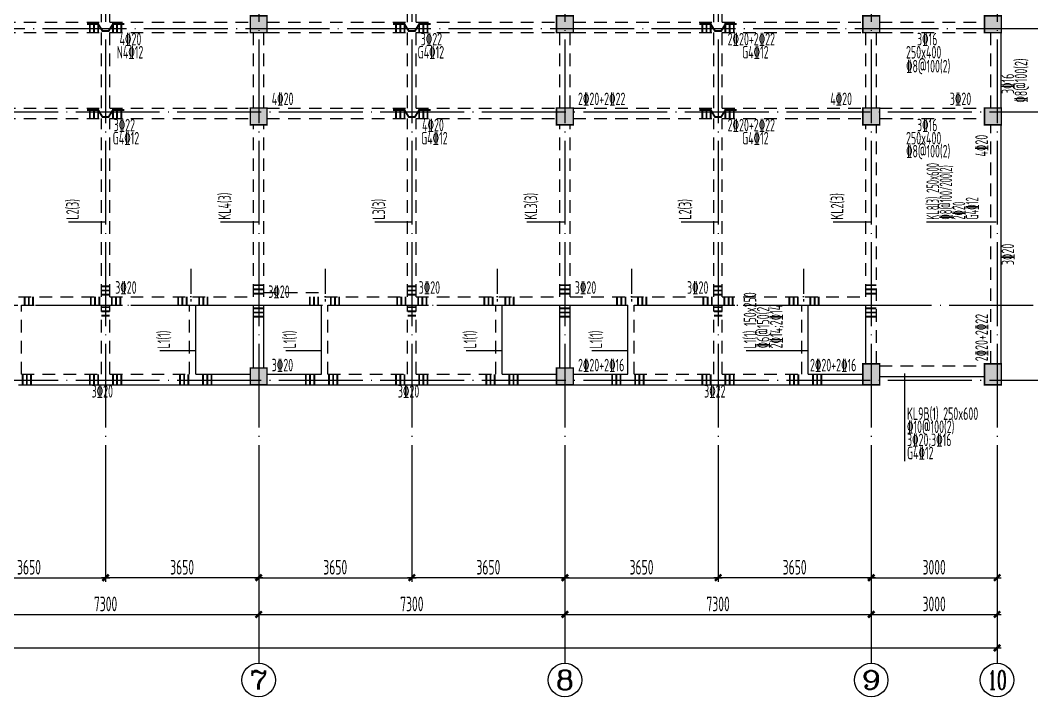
# Model space of a CAD drawing. Extents: x -472319 to -112444, y -516749 to -5704.
# Drawn here: x -172633 to -148522, y -254778 to -238639 of the extents above; entities that cross this region are included whole.
import ezdxf
from ezdxf.enums import TextEntityAlignment as Align

# ---------------------------------------------------------------- set-up
doc = ezdxf.new("R2010")
doc.units = 0
doc.header["$LTSCALE"] = 100
doc.header["$MEASUREMENT"] = 0
for name, pattern in [('3', [5, 3, -2]), ('CENTER', [2, 1.25, -0.25, 0.25, -0.25]), ('DOTE', [2.42, 2, -0.2, 0.02, -0.2])]:
    doc.linetypes.add(name, pattern=pattern)
for name, color, linetype in [('1301', 24, 'Continuous'), ('AXIS', 3, 'Continuous'), ('AXIS_TEXT', 7, 'Continuous'), ('DOTE', 1, 'CENTER'), ('S_BEAM', 4, 'Continuous'), ('S_BEAMDASH', 134, '3'), ('S_BEAMDIMLOCAL', 7, 'Continuous'), ('S_BEAMDIMLOCALVER', 7, 'Continuous'), ('S_BEAMDIMMASS', 2, 'Continuous'), ('S_BEAMDIMMASSVER', 2, 'Continuous'), ('S_CL', 2, 'Continuous'), ('S_SUBBEAMHOOP', 1, 'Continuous')]:
    doc.layers.add(name, color=color, linetype=linetype)
doc.styles.add('_TCH_AXIS', font='COMPLEX', dxfattribs={"bigfont": 'GBCBIG'})
doc.styles.add('COMPLEX', font='COMPLEX')
doc.styles.add('HZ', font='tssdeng.shx', dxfattribs={"width": 0.6, "height": 350, "bigfont": 'a.shx'})
doc.styles.get("Standard").update_dxf_attribs({"font": 'tssdeng.shx', "width": 0.6, "bigfont": 'a.shx'})
doc.dimstyles.new('DIMN', dxfattribs={"dimtxt": 350, "dimasz": 150, "dimexe": 100, "dimexo": 100, "dimgap": 75, "dimtad": 1, "dimdec": 0, "dimzin": 0, "dimdsep": 46, "dimtxsty": 'HZ', "dimblk": 'ARCHTICK', "dimcen": 0.09, "dimdle": 100, "dimclrd": 3, "dimclre": 3, "dimclrt": 7, "dimazin": 2, "dimtfac": 1, "dimtdec": 0, "dimtmove": 2, "dimatfit": 3, "dimldrblk": 'ARCHTICK', "dimfxl": 1, "dimtolj": 1, "dimtzin": 0, "dimarcsym": 0})

# ---------------------------------------------------------------- blocks, each defined once
blk = doc.blocks.new('_ArchTick')
at = {"color": 0, "linetype": 'ByBlock', "const_width": 0.4}
blk.add_lwpolyline([(-0.5, -0.5), (0.5, 0.5)], dxfattribs=at)
blk = doc.blocks.new('*D1543')
at = {"layer": 'AXIS', "color": 3, "lineweight": -2, "transparency": 16777216}
for p, q in [((-174249, -251665), (-174249, -252913)), ((-166949, -251665), (-166949, -252913)), ((-174349, -252813), (-166849, -252813))]:
    blk.add_line(p, q, dxfattribs=at)
at = {"layer": 'Defpoints', "color": 0, "transparency": 16777216}
for p in [(-174249, -251565), (-166949, -251565), (-166949, -252813)]:
    blk.add_point(p, dxfattribs=at)
at = {"layer": 'AXIS', "color": 3, "lineweight": -2, "transparency": 16777216, "xscale": 150, "yscale": 150, "zscale": 150, "rotation": 180}
blk.add_blockref('_ArchTick', (-174249, -252813), dxfattribs=at)
at = {"layer": 'AXIS', "color": 3, "lineweight": -2, "transparency": 16777216, "xscale": 150, "yscale": 150, "zscale": 150}
blk.add_blockref('_ArchTick', (-166949, -252813), dxfattribs=at)
at = {"layer": 'AXIS', "color": 7, "transparency": 16777216, "insert": (-170599, -252563), "char_height": 350, "attachment_point": 5, "style": 'HZ'}
blk.add_mtext('\\A1;7300', dxfattribs=at)
blk = doc.blocks.new('*D1544')
at = {"layer": 'AXIS', "color": 3, "lineweight": -2, "transparency": 16777216}
for p, q in [((-166949, -251665), (-166949, -252913)), ((-159649, -251665), (-159649, -252913)), ((-167049, -252813), (-159549, -252813))]:
    blk.add_line(p, q, dxfattribs=at)
at = {"layer": 'Defpoints', "color": 0, "transparency": 16777216}
for p in [(-166949, -251565), (-159649, -251565), (-159649, -252813)]:
    blk.add_point(p, dxfattribs=at)
at = {"layer": 'AXIS', "color": 3, "lineweight": -2, "transparency": 16777216, "xscale": 150, "yscale": 150, "zscale": 150, "rotation": 180}
blk.add_blockref('_ArchTick', (-166949, -252813), dxfattribs=at)
at = {"layer": 'AXIS', "color": 3, "lineweight": -2, "transparency": 16777216, "xscale": 150, "yscale": 150, "zscale": 150}
blk.add_blockref('_ArchTick', (-159649, -252813), dxfattribs=at)
at = {"layer": 'AXIS', "color": 7, "transparency": 16777216, "insert": (-163299, -252563), "char_height": 350, "attachment_point": 5, "style": 'HZ'}
blk.add_mtext('\\A1;7300', dxfattribs=at)
blk = doc.blocks.new('*D1545')
at = {"layer": 'AXIS', "color": 3, "lineweight": -2, "transparency": 16777216}
for p, q in [((-159649, -251665), (-159649, -252913)), ((-152349, -251665), (-152349, -252913)), ((-159749, -252813), (-152249, -252813))]:
    blk.add_line(p, q, dxfattribs=at)
at = {"layer": 'Defpoints', "color": 0, "transparency": 16777216}
for p in [(-159649, -251565), (-152349, -251565), (-152349, -252813)]:
    blk.add_point(p, dxfattribs=at)
at = {"layer": 'AXIS', "color": 3, "lineweight": -2, "transparency": 16777216, "xscale": 150, "yscale": 150, "zscale": 150, "rotation": 180}
blk.add_blockref('_ArchTick', (-159649, -252813), dxfattribs=at)
at = {"layer": 'AXIS', "color": 3, "lineweight": -2, "transparency": 16777216, "xscale": 150, "yscale": 150, "zscale": 150}
blk.add_blockref('_ArchTick', (-152349, -252813), dxfattribs=at)
at = {"layer": 'AXIS', "color": 7, "transparency": 16777216, "insert": (-155999, -252563), "char_height": 350, "attachment_point": 5, "style": 'HZ'}
blk.add_mtext('\\A1;7300', dxfattribs=at)
blk = doc.blocks.new('*D1546')
at = {"layer": 'AXIS', "color": 3, "lineweight": -2, "transparency": 16777216}
for p, q in [((-152349, -251665), (-152349, -252913)), ((-149349, -251665), (-149349, -252913)), ((-152449, -252813), (-149249, -252813))]:
    blk.add_line(p, q, dxfattribs=at)
at = {"layer": 'Defpoints', "color": 0, "transparency": 16777216}
for p in [(-152349, -251565), (-149349, -251565), (-149349, -252813)]:
    blk.add_point(p, dxfattribs=at)
at = {"layer": 'AXIS', "color": 3, "lineweight": -2, "transparency": 16777216, "xscale": 150, "yscale": 150, "zscale": 150, "rotation": 180}
blk.add_blockref('_ArchTick', (-152349, -252813), dxfattribs=at)
at = {"layer": 'AXIS', "color": 3, "lineweight": -2, "transparency": 16777216, "xscale": 150, "yscale": 150, "zscale": 150}
blk.add_blockref('_ArchTick', (-149349, -252813), dxfattribs=at)
at = {"layer": 'AXIS', "color": 7, "transparency": 16777216, "insert": (-150849, -252563), "char_height": 350, "attachment_point": 5, "style": 'HZ'}
blk.add_mtext('\\A1;3000', dxfattribs=at)
blk = doc.blocks.new('*D1547')
at = {"layer": 'AXIS', "color": 3, "lineweight": -2, "transparency": 16777216}
for p, q in [((-209149, -251665), (-209149, -253713)), ((-149349, -251665), (-149349, -253713)), ((-209249, -253613), (-149249, -253613))]:
    blk.add_line(p, q, dxfattribs=at)
at = {"layer": 'Defpoints', "color": 0, "transparency": 16777216}
for p in [(-209149, -251565), (-149349, -251565), (-149349, -253613)]:
    blk.add_point(p, dxfattribs=at)
at = {"layer": 'AXIS', "color": 3, "lineweight": -2, "transparency": 16777216, "xscale": 150, "yscale": 150, "zscale": 150, "rotation": 180}
blk.add_blockref('_ArchTick', (-209149, -253613), dxfattribs=at)
at = {"layer": 'AXIS', "color": 3, "lineweight": -2, "transparency": 16777216, "xscale": 150, "yscale": 150, "zscale": 150}
blk.add_blockref('_ArchTick', (-149349, -253613), dxfattribs=at)
at = {"layer": 'AXIS', "color": 7, "transparency": 16777216, "insert": (-179249, -253363), "char_height": 350, "attachment_point": 5, "style": 'HZ'}
blk.add_mtext('\\A1;59800', dxfattribs=at)
blk = doc.blocks.new('_AXISO')
blk.add_circle((0, 0), 0.5)
at = {"layer": 'AXIS_TEXT', "style": 'COMPLEX', "width": 1.041667}
blk.add_attdef('A', text='', height=0.56, dxfattribs=at).set_placement((-0.25, -0.28), (0.25, -0.28), align=Align.FIT)
blk = doc.blocks.new('*D1786')
at = {"layer": '1301', "color": 3, "lineweight": -2, "transparency": 16777216}
for p, q in [((-152349, -250455), (-152349, -252037)), ((-149349, -250355), (-149349, -252037)), ((-152449, -251937), (-149249, -251937))]:
    blk.add_line(p, q, dxfattribs=at)
at = {"layer": 'Defpoints', "color": 0, "transparency": 16777216}
for p in [(-149349, -250255), (-152349, -250355), (-149349, -251937)]:
    blk.add_point(p, dxfattribs=at)
at = {"layer": '1301', "color": 3, "lineweight": -2, "transparency": 16777216, "xscale": 150, "yscale": 150, "zscale": 150, "rotation": 180}
blk.add_blockref('_ArchTick', (-152349, -251937), dxfattribs=at)
at = {"layer": '1301', "color": 3, "lineweight": -2, "transparency": 16777216, "xscale": 150, "yscale": 150, "zscale": 150}
blk.add_blockref('_ArchTick', (-149349, -251937), dxfattribs=at)
at = {"layer": '1301', "color": 7, "transparency": 16777216, "insert": (-150849, -251687), "char_height": 350, "attachment_point": 5, "style": 'HZ'}
blk.add_mtext('\\A1;3000', dxfattribs=at)
blk = doc.blocks.new('*D1794')
at = {"layer": '1301', "color": 3, "lineweight": -2, "transparency": 16777216}
for p, q in [((-170599, -250355), (-170599, -252037)), ((-166949, -250355), (-166949, -252037)), ((-166849, -251937), (-170699, -251937))]:
    blk.add_line(p, q, dxfattribs=at)
at = {"layer": 'Defpoints', "color": 0, "transparency": 16777216}
for p in [(-170599, -250255), (-166949, -250255), (-170599, -251937)]:
    blk.add_point(p, dxfattribs=at)
at = {"layer": '1301', "color": 3, "lineweight": -2, "transparency": 16777216, "xscale": 150, "yscale": 150, "zscale": 150, "rotation": 180}
blk.add_blockref('_ArchTick', (-170599, -251937), dxfattribs=at)
at = {"layer": '1301', "color": 3, "lineweight": -2, "transparency": 16777216, "xscale": 150, "yscale": 150, "zscale": 150}
blk.add_blockref('_ArchTick', (-166949, -251937), dxfattribs=at)
at = {"layer": '1301', "color": 7, "transparency": 16777216, "insert": (-168774, -251687), "char_height": 350, "attachment_point": 5, "style": 'HZ'}
blk.add_mtext('\\A1;3650', dxfattribs=at)
blk = doc.blocks.new('*D1795')
at = {"layer": '1301', "color": 3, "lineweight": -2, "transparency": 16777216}
for p, q in [((-174249, -250355), (-174249, -252037)), ((-170599, -250355), (-170599, -252037)), ((-174349, -251937), (-170499, -251937))]:
    blk.add_line(p, q, dxfattribs=at)
at = {"layer": 'Defpoints', "color": 0, "transparency": 16777216}
for p in [(-174249, -250255), (-170599, -250255), (-170599, -251937)]:
    blk.add_point(p, dxfattribs=at)
at = {"layer": '1301', "color": 3, "lineweight": -2, "transparency": 16777216, "xscale": 150, "yscale": 150, "zscale": 150, "rotation": 180}
blk.add_blockref('_ArchTick', (-174249, -251937), dxfattribs=at)
at = {"layer": '1301', "color": 3, "lineweight": -2, "transparency": 16777216, "xscale": 150, "yscale": 150, "zscale": 150}
blk.add_blockref('_ArchTick', (-170599, -251937), dxfattribs=at)
at = {"layer": '1301', "color": 7, "transparency": 16777216, "insert": (-172424, -251687), "char_height": 350, "attachment_point": 5, "style": 'HZ'}
blk.add_mtext('\\A1;3650', dxfattribs=at)
blk = doc.blocks.new('*D1796')
at = {"layer": '1301', "color": 3, "lineweight": -2, "transparency": 16777216}
for p, q in [((-163299, -250355), (-163299, -252037)), ((-159649, -250355), (-159649, -252037)), ((-159549, -251937), (-163399, -251937))]:
    blk.add_line(p, q, dxfattribs=at)
at = {"layer": 'Defpoints', "color": 0, "transparency": 16777216}
for p in [(-163299, -250255), (-159649, -250255), (-163299, -251937)]:
    blk.add_point(p, dxfattribs=at)
at = {"layer": '1301', "color": 3, "lineweight": -2, "transparency": 16777216, "xscale": 150, "yscale": 150, "zscale": 150, "rotation": 180}
blk.add_blockref('_ArchTick', (-163299, -251937), dxfattribs=at)
at = {"layer": '1301', "color": 3, "lineweight": -2, "transparency": 16777216, "xscale": 150, "yscale": 150, "zscale": 150}
blk.add_blockref('_ArchTick', (-159649, -251937), dxfattribs=at)
at = {"layer": '1301', "color": 7, "transparency": 16777216, "insert": (-161474, -251687), "char_height": 350, "attachment_point": 5, "style": 'HZ'}
blk.add_mtext('\\A1;3650', dxfattribs=at)
blk = doc.blocks.new('*D1797')
at = {"layer": '1301', "color": 3, "lineweight": -2, "transparency": 16777216}
for p, q in [((-166949, -250355), (-166949, -252037)), ((-163299, -250355), (-163299, -252037)), ((-167049, -251937), (-163199, -251937))]:
    blk.add_line(p, q, dxfattribs=at)
at = {"layer": 'Defpoints', "color": 0, "transparency": 16777216}
for p in [(-166949, -250255), (-163299, -250255), (-163299, -251937)]:
    blk.add_point(p, dxfattribs=at)
at = {"layer": '1301', "color": 3, "lineweight": -2, "transparency": 16777216, "xscale": 150, "yscale": 150, "zscale": 150, "rotation": 180}
blk.add_blockref('_ArchTick', (-166949, -251937), dxfattribs=at)
at = {"layer": '1301', "color": 3, "lineweight": -2, "transparency": 16777216, "xscale": 150, "yscale": 150, "zscale": 150}
blk.add_blockref('_ArchTick', (-163299, -251937), dxfattribs=at)
at = {"layer": '1301', "color": 7, "transparency": 16777216, "insert": (-165124, -251687), "char_height": 350, "attachment_point": 5, "style": 'HZ'}
blk.add_mtext('\\A1;3650', dxfattribs=at)
blk = doc.blocks.new('*D1798')
at = {"layer": '1301', "color": 3, "lineweight": -2, "transparency": 16777216}
for p, q in [((-155999, -250355), (-155999, -252037)), ((-152349, -250355), (-152349, -252037)), ((-152249, -251937), (-156099, -251937))]:
    blk.add_line(p, q, dxfattribs=at)
at = {"layer": 'Defpoints', "color": 0, "transparency": 16777216}
for p in [(-155999, -250255), (-152349, -250255), (-155999, -251937)]:
    blk.add_point(p, dxfattribs=at)
at = {"layer": '1301', "color": 3, "lineweight": -2, "transparency": 16777216, "xscale": 150, "yscale": 150, "zscale": 150, "rotation": 180}
blk.add_blockref('_ArchTick', (-155999, -251937), dxfattribs=at)
at = {"layer": '1301', "color": 3, "lineweight": -2, "transparency": 16777216, "xscale": 150, "yscale": 150, "zscale": 150}
blk.add_blockref('_ArchTick', (-152349, -251937), dxfattribs=at)
at = {"layer": '1301', "color": 7, "transparency": 16777216, "insert": (-154174, -251687), "char_height": 350, "attachment_point": 5, "style": 'HZ'}
blk.add_mtext('\\A1;3650', dxfattribs=at)
blk = doc.blocks.new('*D1799')
at = {"layer": '1301', "color": 3, "lineweight": -2, "transparency": 16777216}
for p, q in [((-159649, -250355), (-159649, -252037)), ((-155999, -250355), (-155999, -252037)), ((-159749, -251937), (-155899, -251937))]:
    blk.add_line(p, q, dxfattribs=at)
at = {"layer": 'Defpoints', "color": 0, "transparency": 16777216}
for p in [(-159649, -250255), (-155999, -250255), (-155999, -251937)]:
    blk.add_point(p, dxfattribs=at)
at = {"layer": '1301', "color": 3, "lineweight": -2, "transparency": 16777216, "xscale": 150, "yscale": 150, "zscale": 150, "rotation": 180}
blk.add_blockref('_ArchTick', (-159649, -251937), dxfattribs=at)
at = {"layer": '1301', "color": 3, "lineweight": -2, "transparency": 16777216, "xscale": 150, "yscale": 150, "zscale": 150}
blk.add_blockref('_ArchTick', (-155999, -251937), dxfattribs=at)
at = {"layer": '1301', "color": 7, "transparency": 16777216, "insert": (-157824, -251687), "char_height": 350, "attachment_point": 5, "style": 'HZ'}
blk.add_mtext('\\A1;3650', dxfattribs=at)

msp = doc.modelspace()

# ---------------------------------------------------------------- hatches: boundary and pattern name
at = {"layer": 'S_CL'}
h = msp.add_hatch(dxfattribs=at)
h.set_pattern_fill('ANSI31', color=256)
h.set_pattern_definition([(45, (208088.99939, 398805.50098), (-0.088388347648, 0.088388347648), [])])
h.paths.add_polyline_path([(-205949.331, -232834.889), (-205949.331, -232334.889), (-206349.331, -232334.889), (-206349.331, -232834.889)])
h.paths.add_polyline_path([(-205949.331, -238934.89), (-205949.331, -238534.89), (-206349.331, -238534.89), (-206349.331, -238934.89)])
h.paths.add_polyline_path([(-205949.331, -241134.89), (-205949.331, -240734.89), (-206349.331, -240734.89), (-206349.331, -241134.89)])
h.paths.add_polyline_path([(-205949.331, -247334.89), (-205949.331, -246834.89), (-206349.331, -246834.89), (-206349.331, -247334.89)])
h.paths.add_polyline_path([(-208849.331, -232834.889), (-208849.331, -232334.889), (-209249.331, -232334.889), (-209249.331, -232834.889)])
h.paths.add_polyline_path([(-208849.331, -238934.89), (-208849.331, -238534.89), (-209249.331, -238534.89), (-209249.331, -238934.89)])
h.paths.add_polyline_path([(-208849.331, -241134.89), (-208849.331, -240734.89), (-209249.331, -240734.89), (-209249.331, -241134.89)])
h.paths.add_polyline_path([(-208849.331, -247334.89), (-208849.331, -246834.89), (-209249.331, -246834.89), (-209249.331, -247334.89)])
h.paths.add_polyline_path([(-149249.329, -247334.89), (-149249.329, -246834.89), (-149649.329, -246834.89), (-149649.329, -247334.89)])
h.paths.add_polyline_path([(-152149.329, -247334.89), (-152149.329, -246834.89), (-152549.329, -246834.89), (-152549.329, -247334.89)])
h.paths.add_polyline_path([(-159449.329, -247334.89), (-159449.329, -246934.89), (-159849.329, -246934.89), (-159849.329, -247334.89)])
h.paths.add_polyline_path([(-166749.329, -247334.89), (-166749.329, -246934.89), (-167149.329, -246934.89), (-167149.329, -247334.89)])
h.paths.add_polyline_path([(-174049.329, -247334.89), (-174049.329, -246834.89), (-174449.329, -246834.89), (-174449.329, -247334.89)])
h.paths.add_polyline_path([(-184049.331, -247334.89), (-184049.331, -246834.89), (-184449.331, -246834.89), (-184449.331, -247334.89)])
h.paths.add_polyline_path([(-191349.331, -247334.89), (-191349.331, -246934.89), (-191749.331, -246934.89), (-191749.331, -247334.89)])
h.paths.add_polyline_path([(-198649.331, -247334.89), (-198649.331, -246934.89), (-199049.331, -246934.89), (-199049.331, -247334.89)])
h.paths.add_polyline_path([(-149249.329, -232834.889), (-149249.329, -232334.889), (-149649.329, -232334.889), (-149649.329, -232834.889)])
h.paths.add_polyline_path([(-149249.329, -238934.89), (-149249.329, -238534.89), (-149649.329, -238534.89), (-149649.329, -238934.89)])
h.paths.add_polyline_path([(-149249.329, -241134.89), (-149249.329, -240734.89), (-149649.329, -240734.89), (-149649.329, -241134.89)])
h.paths.add_polyline_path([(-152149.329, -232834.889), (-152149.329, -232334.889), (-152549.329, -232334.889), (-152549.329, -232834.889)])
h.paths.add_polyline_path([(-152149.329, -238934.89), (-152149.329, -238534.89), (-152549.329, -238534.89), (-152549.329, -238934.89)])
h.paths.add_polyline_path([(-152149.329, -241134.89), (-152149.329, -240734.89), (-152549.329, -240734.89), (-152549.329, -241134.89)])
h.paths.add_polyline_path([(-159449.329, -232734.889), (-159449.329, -232334.889), (-159849.329, -232334.889), (-159849.329, -232734.889)])
h.paths.add_polyline_path([(-166749.329, -232734.889), (-166749.329, -232334.889), (-167149.329, -232334.889), (-167149.329, -232734.889)])
h.paths.add_polyline_path([(-174049.329, -232734.889), (-174049.329, -232334.889), (-174449.329, -232334.889), (-174449.329, -232734.889)])
h.paths.add_polyline_path([(-177049.329, -232834.889), (-177049.329, -232334.889), (-177449.329, -232334.889), (-177449.329, -232834.889)])
h.paths.add_polyline_path([(-184049.331, -232834.889), (-184049.331, -232334.889), (-184449.331, -232334.889), (-184449.331, -232834.889)])
h.paths.add_polyline_path([(-191349.331, -232734.889), (-191349.331, -232334.889), (-191749.331, -232334.889), (-191749.331, -232734.889)])
h.paths.add_polyline_path([(-198649.331, -232734.889), (-198649.331, -232334.889), (-199049.331, -232334.889), (-199049.331, -232734.889)])
h.paths.add_polyline_path([(-166749.329, -238934.89), (-166749.329, -238534.89), (-167149.329, -238534.89), (-167149.329, -238934.89)])
h.paths.add_polyline_path([(-166749.329, -241134.89), (-166749.329, -240734.89), (-167149.329, -240734.89), (-167149.329, -241134.89)])
h.paths.add_polyline_path([(-174049.329, -238934.89), (-174049.329, -238534.89), (-174449.329, -238534.89), (-174449.329, -238934.89)])
h.paths.add_polyline_path([(-174049.329, -241134.89), (-174049.329, -240734.89), (-174449.329, -240734.89), (-174449.329, -241134.89)])
h.paths.add_polyline_path([(-177049.329, -238934.89), (-177049.329, -238434.89), (-177449.329, -238434.89), (-177449.329, -238934.89)])
h.paths.add_polyline_path([(-184049.331, -238934.89), (-184049.331, -238434.89), (-184449.331, -238434.89), (-184449.331, -238934.89)])
h.paths.add_polyline_path([(-184049.331, -241134.89), (-184049.331, -240734.89), (-184449.331, -240734.89), (-184449.331, -241134.89)])
h.paths.add_polyline_path([(-191349.331, -238934.89), (-191349.331, -238534.89), (-191749.331, -238534.89), (-191749.331, -238934.89)])
h.paths.add_polyline_path([(-191349.331, -241134.89), (-191349.331, -240734.89), (-191749.331, -240734.89), (-191749.331, -241134.89)])
h = msp.add_hatch(dxfattribs=at)
h.set_pattern_fill('ANSI31', color=256)
h.set_pattern_definition([(45, (132744.49969, 9e-11), (-0.08838834765, 0.08838834765), [])])
h.paths.add_polyline_path([(-159449.331, -241134.89), (-159449.331, -240734.89), (-159849.331, -240734.89), (-159849.331, -241134.89)])
h.paths.add_polyline_path([(-159449.331, -238934.89), (-159449.331, -238534.89), (-159849.331, -238534.89), (-159849.331, -238934.89)])

# ---------------------------------------------------------------- linework, layer by layer
at = {"layer": 'AXIS'}
for p, q in [((-166949.329, -251565.282), (-166949.329, -253977.578)), ((-159649.329, -251565.282), (-159649.329, -253977.578)), ((-152349.329, -251565.282), (-152349.329, -253977.578)), ((-149349.329, -251565.282), (-149349.329, -253977.578))]:
    msp.add_line(p, q, dxfattribs=at)
at = {"layer": 'DOTE', "linetype": 'DOTE', "ltscale": 10}
for p, q in [((-170599.329, -229415.242), (-170599.329, -251565.282)), ((-166949.329, -229415.242), (-166949.329, -251565.282)), ((-163299.329, -229415.242), (-163299.329, -251565.282)), ((-159649.329, -229415.242), (-159649.329, -251565.282)), ((-155999.329, -229415.242), (-155999.329, -251565.282)), ((-152349.329, -229415.242), (-152349.329, -251565.282)), ((-149349.329, -229415.242), (-149349.329, -251565.282)), ((-210823.148, -238834.89), (-147530.518, -238834.89)), ((-147530.518, -240834.89), (-210823.148, -240834.89)), ((-206149.329, -245434.892), (-147041.501, -245434.892)), ((-147530.518, -247234.89), (-210823.148, -247234.89))]:
    msp.add_line(p, q, dxfattribs=at)
at = {"layer": 'DOTE', "linetype": 'DOTE', "ltscale": 3}
for p, q in [((-168566.828, -244568.195), (-168566.828, -245352.39)), ((-165366.832, -244568.195), (-165366.832, -245352.39)), ((-161266.828, -244568.195), (-161266.828, -245352.39)), ((-158066.832, -244568.195), (-158066.832, -245352.39)), ((-153966.828, -244568.195), (-153966.828, -245352.39))]:
    msp.add_line(p, q, dxfattribs=at)
at = {"layer": 'S_BEAM'}
for p, q in [((-149249.329, -240734.89), (-149249.329, -238934.89)), ((-149249.329, -246834.89), (-149249.329, -241134.89)), ((-168449.329, -245434.891), (-167074.329, -245434.891)), ((-168449.329, -247084.89), (-168449.329, -245434.891)), ((-167074.329, -246934.89), (-167074.329, -245434.891)), ((-166824.329, -246934.89), (-166824.329, -245434.891)), ((-166824.329, -245434.891), (-165449.329, -245434.891)), ((-165449.329, -247084.89), (-165449.329, -245434.891)), ((-161149.329, -245434.891), (-159774.329, -245434.891)), ((-161149.329, -247084.89), (-161149.329, -245434.891)), ((-159774.329, -246934.89), (-159774.329, -245434.891)), ((-159524.329, -246934.89), (-159524.329, -245434.891)), ((-159524.329, -245434.891), (-158149.329, -245434.891)), ((-158149.329, -247084.89), (-158149.329, -245434.891)), ((-153849.329, -245434.891), (-152474.329, -245434.891)), ((-153849.329, -247084.89), (-153849.329, -245434.891)), ((-152474.329, -246834.89), (-152474.329, -245434.891)), ((-168449.329, -247084.89), (-167149.329, -247084.89)), ((-166749.329, -247084.89), (-165449.329, -247084.89)), ((-161149.329, -247084.89), (-159849.329, -247084.89)), ((-159449.329, -247084.89), (-158149.329, -247084.89)), ((-153849.329, -247084.89), (-152549.329, -247084.89)), ((-172674.329, -247334.89), (-170599.329, -247334.89)), ((-170599.329, -247334.89), (-168524.329, -247334.89)), ((-168524.329, -247334.89), (-167149.329, -247334.89)), ((-166749.329, -247334.89), (-165374.329, -247334.89)), ((-165374.329, -247334.89), (-163299.329, -247334.89)), ((-163299.329, -247334.89), (-161224.329, -247334.89)), ((-161224.329, -247334.89), (-159849.329, -247334.89)), ((-159449.329, -247334.89), (-158074.329, -247334.89)), ((-158074.329, -247334.89), (-155999.329, -247334.89)), ((-155999.329, -247334.89), (-153924.329, -247334.89)), ((-153924.329, -247334.89), (-152549.329, -247334.89)), ((-152149.329, -247134.89), (-149649.329, -247134.89))]:
    msp.add_line(p, q, dxfattribs=at)
at = {"layer": 'S_BEAMDASH'}
for p, q in [((-170699.329, -238684.89), (-170699.329, -234334.889)), ((-170499.329, -238684.89), (-170499.329, -234334.889)), ((-163399.329, -238684.89), (-163399.329, -234334.889)), ((-163199.329, -238684.89), (-163199.329, -234334.889)), ((-156099.329, -238684.89), (-156099.329, -234334.889)), ((-155899.329, -238684.89), (-155899.329, -234334.889)), ((-174049.329, -238684.89), (-170699.329, -238684.89)), ((-170499.329, -238684.89), (-167149.329, -238684.89)), ((-166749.329, -238684.89), (-163399.329, -238684.89)), ((-163199.329, -238684.89), (-159849.329, -238684.89)), ((-159449.329, -238684.89), (-156099.329, -238684.89)), ((-155899.329, -238684.89), (-152549.329, -238684.89)), ((-152149.329, -238684.89), (-149649.329, -238684.89)), ((-174049.329, -238934.89), (-170699.329, -238934.89)), ((-170699.329, -240734.89), (-170699.329, -238934.89)), ((-170499.329, -240734.89), (-170499.329, -238934.89)), ((-170499.329, -238934.89), (-167149.329, -238934.89)), ((-167074.329, -240734.89), (-167074.329, -238934.89)), ((-166824.329, -240734.89), (-166824.329, -238934.89)), ((-166749.329, -238934.89), (-163399.329, -238934.89)), ((-163399.329, -240734.89), (-163399.329, -238934.89)), ((-163199.329, -240734.89), (-163199.329, -238934.89)), ((-163199.329, -238934.89), (-159849.329, -238934.89)), ((-159774.329, -240734.89), (-159774.329, -238934.89)), ((-159524.329, -240734.89), (-159524.329, -238934.89)), ((-159449.329, -238934.89), (-156099.329, -238934.89)), ((-156099.329, -240734.89), (-156099.329, -238934.89)), ((-155899.329, -240734.89), (-155899.329, -238934.89)), ((-155899.329, -238934.89), (-152549.329, -238934.89)), ((-152474.329, -240734.89), (-152474.329, -238934.89)), ((-152224.329, -240734.89), (-152224.329, -238934.89)), ((-152149.329, -238934.89), (-149649.329, -238934.89)), ((-149499.329, -240734.89), (-149499.329, -238934.89)), ((-174049.329, -240734.89), (-170699.329, -240734.89)), ((-170499.329, -240734.89), (-167149.329, -240734.89)), ((-166749.329, -240734.89), (-163399.329, -240734.89)), ((-163199.329, -240734.89), (-159849.329, -240734.89)), ((-159449.329, -240734.89), (-156099.329, -240734.89)), ((-155899.329, -240734.89), (-152549.329, -240734.89)), ((-152149.329, -240734.89), (-149649.329, -240734.89)), ((-174049.329, -240984.89), (-170699.329, -240984.89)), ((-170699.329, -245234.891), (-170699.329, -240984.89)), ((-170499.329, -240984.89), (-167149.329, -240984.89)), ((-170499.329, -245234.891), (-170499.329, -240984.89)), ((-166749.329, -240984.89), (-163399.329, -240984.89)), ((-163399.329, -245234.891), (-163399.329, -240984.89)), ((-163199.329, -240984.89), (-159849.329, -240984.89)), ((-163199.329, -245234.891), (-163199.329, -240984.89)), ((-159449.329, -240984.89), (-156099.329, -240984.89)), ((-156099.329, -245234.891), (-156099.329, -240984.89)), ((-155899.329, -240984.89), (-152549.329, -240984.89)), ((-155899.329, -245234.891), (-155899.329, -240984.89)), ((-152149.329, -240984.89), (-149649.329, -240984.89)), ((-167074.329, -245234.891), (-167074.329, -241134.89)), ((-166824.329, -245234.891), (-166824.329, -241134.89)), ((-159774.329, -245234.891), (-159774.329, -241134.89)), ((-159524.329, -245234.891), (-159524.329, -241134.89)), ((-152474.329, -245234.891), (-152474.329, -241134.89)), ((-152224.329, -245334.891), (-152224.329, -241134.89)), ((-149499.329, -246834.89), (-149499.329, -241134.89)), ((-166824.329, -245134.391), (-165374.329, -245134.391)), ((-172674.329, -245234.891), (-170699.329, -245234.891)), ((-172599.329, -245434.891), (-170699.329, -245434.891)), ((-172599.329, -247084.89), (-172599.329, -245434.891)), ((-170699.329, -247084.89), (-170699.329, -245434.891)), ((-170499.329, -245234.891), (-168524.329, -245234.891)), ((-170499.329, -247084.89), (-170499.329, -245434.891)), ((-170499.329, -245434.891), (-168599.329, -245434.891)), ((-168599.329, -247084.89), (-168599.329, -245434.891)), ((-168524.329, -245234.891), (-167074.329, -245234.891)), ((-165374.329, -245234.891), (-163399.329, -245234.891)), ((-165299.329, -245434.891), (-163399.329, -245434.891)), ((-165299.329, -247084.89), (-165299.329, -245434.891)), ((-163399.329, -247084.89), (-163399.329, -245434.891)), ((-163199.329, -245234.891), (-161224.329, -245234.891)), ((-163199.329, -247084.89), (-163199.329, -245434.891)), ((-163199.329, -245434.891), (-161299.329, -245434.891)), ((-161299.329, -247084.89), (-161299.329, -245434.891)), ((-161224.329, -245234.891), (-159774.329, -245234.891)), ((-159524.329, -245234.891), (-158074.329, -245234.891)), ((-158074.329, -245234.891), (-156099.329, -245234.891)), ((-157999.329, -245434.891), (-156099.329, -245434.891)), ((-157999.329, -247084.89), (-157999.329, -245434.891)), ((-156099.329, -247084.89), (-156099.329, -245434.891)), ((-155899.329, -245234.891), (-153924.329, -245234.891)), ((-155899.329, -247084.89), (-155899.329, -245434.891)), ((-155899.329, -245434.891), (-153999.329, -245434.891)), ((-153999.329, -247084.89), (-153999.329, -245434.891)), ((-153924.329, -245234.891), (-152474.329, -245234.891)), ((-152224.329, -246834.89), (-152224.329, -245334.891)), ((-152149.329, -246884.89), (-149649.329, -246884.89)), ((-172599.329, -247084.89), (-170699.329, -247084.89)), ((-170499.329, -247084.89), (-168599.329, -247084.89)), ((-165299.329, -247084.89), (-163399.329, -247084.89)), ((-163199.329, -247084.89), (-161299.329, -247084.89)), ((-157999.329, -247084.89), (-156099.329, -247084.89)), ((-155899.329, -247084.89), (-153999.329, -247084.89))]:
    msp.add_line(p, q, dxfattribs=at)
at = {"layer": 'S_BEAMDIMMASS'}
msp.add_line((-151557.331, -247062.891), (-151557.331, -249157.391), dxfattribs=at)
at = {"layer": 'S_BEAMDIMMASSVER'}
for p, q in [((-170599.329, -243456.391), (-171480.579, -243456.391)), ((-166949.329, -243456.391), (-167855.579, -243456.391)), ((-163299.329, -243456.391), (-164180.579, -243456.391)), ((-159649.329, -243456.391), (-160555.579, -243456.391)), ((-155999.329, -243456.391), (-156880.579, -243456.391)), ((-152349.329, -243456.391), (-153255.579, -243456.391)), ((-149374.329, -243456.391), (-151030, -243456.391)), ((-168449.329, -246528.391), (-169305.579, -246528.391)), ((-165449.329, -246528.391), (-166305.579, -246528.391)), ((-161149.329, -246528.391), (-162005.579, -246528.391)), ((-158149.329, -246528.391), (-159005.579, -246528.391)), ((-153849.329, -246528.391), (-155330.579, -246528.391))]:
    msp.add_line(p, q, dxfattribs=at)
at = {"layer": 'S_CL', "const_width": 35}
for points in [[(-166749.329, -238934.89), (-166749.329, -238534.89), (-167149.329, -238534.89), (-167149.329, -238934.89)], [(-159449.329, -238934.89), (-159449.329, -238534.89), (-159849.329, -238534.89), (-159849.329, -238934.89)], [(-152149.329, -238934.89), (-152149.329, -238534.89), (-152549.329, -238534.89), (-152549.329, -238934.89)], [(-149249.329, -238934.89), (-149249.329, -238534.89), (-149649.329, -238534.89), (-149649.329, -238934.89)], [(-166749.329, -241134.89), (-166749.329, -240734.89), (-167149.329, -240734.89), (-167149.329, -241134.89)], [(-159449.329, -241134.89), (-159449.329, -240734.89), (-159849.329, -240734.89), (-159849.329, -241134.89)], [(-152149.329, -241134.89), (-152149.329, -240734.89), (-152549.329, -240734.89), (-152549.329, -241134.89)], [(-149249.329, -241134.89), (-149249.329, -240734.89), (-149649.329, -240734.89), (-149649.329, -241134.89)], [(-152149.329, -247334.89), (-152149.329, -246834.89), (-152549.329, -246834.89), (-152549.329, -247334.89)], [(-149249.329, -247334.89), (-149249.329, -246834.89), (-149649.329, -246834.89), (-149649.329, -247334.89)], [(-166749.329, -247334.89), (-166749.329, -246934.89), (-167149.329, -246934.89), (-167149.329, -247334.89)], [(-159449.329, -247334.89), (-159449.329, -246934.89), (-159849.329, -246934.89), (-159849.329, -247334.89)]]:
    msp.add_lwpolyline(points, close=True, dxfattribs=at)
at = {"layer": 'S_SUBBEAMHOOP', "const_width": 44.9}
for points in [[(-170974.329, -238684.891), (-170974.329, -238934.891)], [(-170874.329, -238684.891), (-170874.329, -238934.891)], [(-170774.329, -238684.891), (-170774.329, -238934.891)], [(-170424.329, -238684.891), (-170424.329, -238934.891)], [(-170324.329, -238684.891), (-170324.329, -238934.891)], [(-170224.329, -238684.891), (-170224.329, -238934.891)], [(-163674.329, -238684.891), (-163674.329, -238934.891)], [(-163574.329, -238684.891), (-163574.329, -238934.891)], [(-163474.329, -238684.891), (-163474.329, -238934.891)], [(-163124.329, -238684.891), (-163124.329, -238934.891)], [(-163024.329, -238684.891), (-163024.329, -238934.891)], [(-162924.329, -238684.891), (-162924.329, -238934.891)], [(-156374.329, -238684.891), (-156374.329, -238934.891)], [(-156274.329, -238684.891), (-156274.329, -238934.891)], [(-156174.329, -238684.891), (-156174.329, -238934.891)], [(-155824.329, -238684.891), (-155824.329, -238934.891)], [(-155724.329, -238684.891), (-155724.329, -238934.891)], [(-155624.329, -238684.891), (-155624.329, -238934.891)], [(-171045, -238729.5), (-170774.331, -238729.5), (-170672.5, -238897), (-170526.158, -238897), (-170424.327, -238729.5), (-170153.658, -238729.5)], [(-163745, -238729.5), (-163474.331, -238729.5), (-163372.5, -238897), (-163226.158, -238897), (-163124.327, -238729.5), (-162853.658, -238729.5)], [(-156445, -238729.5), (-156174.331, -238729.5), (-156072.5, -238897), (-155926.158, -238897), (-155824.327, -238729.5), (-155553.658, -238729.5)], [(-171045, -240779), (-170774.331, -240779), (-170672.5, -240946.5), (-170526.158, -240946.5), (-170424.327, -240779), (-170153.658, -240779)], [(-170974.329, -240734.891), (-170974.329, -240984.891)], [(-170874.329, -240734.891), (-170874.329, -240984.891)], [(-170774.329, -240734.891), (-170774.329, -240984.891)], [(-170424.329, -240734.891), (-170424.329, -240984.891)], [(-170324.329, -240734.891), (-170324.329, -240984.891)], [(-170224.329, -240734.891), (-170224.329, -240984.891)], [(-163745, -240779), (-163474.331, -240779), (-163372.5, -240946.5), (-163226.158, -240946.5), (-163124.327, -240779), (-162853.658, -240779)], [(-163674.329, -240734.891), (-163674.329, -240984.891)], [(-163574.329, -240734.891), (-163574.329, -240984.891)], [(-163474.329, -240734.891), (-163474.329, -240984.891)], [(-163124.329, -240734.891), (-163124.329, -240984.891)], [(-163024.329, -240734.891), (-163024.329, -240984.891)], [(-162924.329, -240734.891), (-162924.329, -240984.891)], [(-156445, -240779), (-156174.331, -240779), (-156072.5, -240946.5), (-155926.158, -240946.5), (-155824.327, -240779), (-155553.658, -240779)], [(-156374.329, -240734.891), (-156374.329, -240984.891)], [(-156274.329, -240734.891), (-156274.329, -240984.891)], [(-156174.329, -240734.891), (-156174.329, -240984.891)], [(-155824.329, -240734.891), (-155824.329, -240984.891)], [(-155724.329, -240734.891), (-155724.329, -240984.891)], [(-155624.329, -240734.891), (-155624.329, -240984.891)], [(-170699.329, -244984.891), (-170499.329, -244984.891)], [(-167074.329, -244959.891), (-166824.329, -244959.891)], [(-163399.329, -244984.891), (-163199.329, -244984.891)], [(-159774.329, -244959.891), (-159524.329, -244959.891)], [(-156099.329, -244984.891), (-155899.329, -244984.891)], [(-152474.329, -244959.891), (-152224.329, -244959.891)], [(-170699.329, -245084.891), (-170499.329, -245084.891)], [(-170699.329, -245184.891), (-170499.329, -245184.891)], [(-167074.329, -245059.891), (-166824.329, -245059.891)], [(-167074.329, -245159.891), (-166824.329, -245159.891)], [(-163399.329, -245084.891), (-163199.329, -245084.891)], [(-163399.329, -245184.891), (-163199.329, -245184.891)], [(-159774.329, -245059.891), (-159524.329, -245059.891)], [(-159774.329, -245159.891), (-159524.329, -245159.891)], [(-156099.329, -245084.891), (-155899.329, -245084.891)], [(-156099.329, -245184.891), (-155899.329, -245184.891)], [(-152474.329, -245059.891), (-152224.329, -245059.891)], [(-152474.329, -245159.891), (-152224.329, -245159.891)], [(-172527, -245234.892), (-172527, -245434.892)], [(-172427, -245234.892), (-172427, -245434.892)], [(-172327, -245234.892), (-172327, -245434.892)], [(-170949.329, -245234.891), (-170949.329, -245434.891)], [(-170849.329, -245234.891), (-170849.329, -245434.891)], [(-170749.329, -245234.891), (-170749.329, -245434.891)], [(-170449.329, -245234.891), (-170449.329, -245434.891)], [(-170349.329, -245234.891), (-170349.329, -245434.891)], [(-170249.329, -245234.891), (-170249.329, -245434.891)], [(-168868.5, -245234.89), (-168868.5, -245434.89)], [(-168768.5, -245234.89), (-168768.5, -245434.89)], [(-168668.5, -245234.89), (-168668.5, -245434.89)], [(-168368.5, -245234.89), (-168368.5, -245434.89)], [(-168268.5, -245234.89), (-168268.5, -245434.89)], [(-168168.5, -245234.89), (-168168.5, -245434.89)], [(-165731, -245234.892), (-165731, -245434.892)], [(-165631, -245234.892), (-165631, -245434.892)], [(-165531, -245234.892), (-165531, -245434.892)], [(-165231, -245234.892), (-165231, -245434.892)], [(-165131, -245234.892), (-165131, -245434.892)], [(-165031, -245234.892), (-165031, -245434.892)], [(-163649.329, -245234.891), (-163649.329, -245434.891)], [(-163549.329, -245234.891), (-163549.329, -245434.891)], [(-163449.329, -245234.891), (-163449.329, -245434.891)], [(-163149.329, -245234.891), (-163149.329, -245434.891)], [(-163049.329, -245234.891), (-163049.329, -245434.891)], [(-162949.329, -245234.891), (-162949.329, -245434.891)], [(-161570.5, -245234.89), (-161570.5, -245434.89)], [(-161470.5, -245234.89), (-161470.5, -245434.89)], [(-161370.5, -245234.89), (-161370.5, -245434.89)], [(-161070.5, -245234.89), (-161070.5, -245434.89)], [(-160970.5, -245234.89), (-160970.5, -245434.89)], [(-160870.5, -245234.89), (-160870.5, -245434.89)], [(-158407, -245234.89), (-158407, -245434.89)], [(-158307, -245234.89), (-158307, -245434.89)], [(-158207, -245234.89), (-158207, -245434.89)], [(-157907, -245234.89), (-157907, -245434.89)], [(-157807, -245234.89), (-157807, -245434.89)], [(-157707, -245234.89), (-157707, -245434.89)], [(-156349.329, -245234.891), (-156349.329, -245434.891)], [(-156249.329, -245234.891), (-156249.329, -245434.891)], [(-156149.329, -245234.891), (-156149.329, -245434.891)], [(-155849.329, -245234.891), (-155849.329, -245434.891)], [(-155749.329, -245234.891), (-155749.329, -245434.891)], [(-155649.329, -245234.891), (-155649.329, -245434.891)], [(-154299.5, -245234.892), (-154299.5, -245434.892)], [(-154199.5, -245234.892), (-154199.5, -245434.892)], [(-154099.5, -245234.892), (-154099.5, -245434.892)], [(-153799.5, -245234.892), (-153799.5, -245434.892)], [(-153699.5, -245234.892), (-153699.5, -245434.892)], [(-153599.5, -245234.892), (-153599.5, -245434.892)], [(-170699.329, -245484.891), (-170499.329, -245484.891)], [(-170699.329, -245584.891), (-170499.329, -245584.891)], [(-170699.329, -245684.891), (-170499.329, -245684.891)], [(-167074.329, -245509.891), (-166824.329, -245509.891)], [(-167074.329, -245609.891), (-166824.329, -245609.891)], [(-167074.329, -245709.891), (-166824.329, -245709.891)], [(-163399.329, -245484.891), (-163199.329, -245484.891)], [(-163399.329, -245584.891), (-163199.329, -245584.891)], [(-163399.329, -245684.891), (-163199.329, -245684.891)], [(-159774.329, -245509.891), (-159524.329, -245509.891)], [(-159774.329, -245609.891), (-159524.329, -245609.891)], [(-159774.329, -245709.891), (-159524.329, -245709.891)], [(-156099.329, -245484.891), (-155899.329, -245484.891)], [(-156099.329, -245584.891), (-155899.329, -245584.891)], [(-156099.329, -245684.891), (-155899.329, -245684.891)], [(-152474.329, -245509.891), (-152224.329, -245509.891)], [(-152474.329, -245609.891), (-152224.329, -245609.891)], [(-152474.329, -245709.891), (-152224.329, -245709.891)], [(-172574.329, -247084.891), (-172574.329, -247334.891)], [(-172474.329, -247084.891), (-172474.329, -247334.891)], [(-172374.329, -247084.891), (-172374.329, -247334.891)], [(-170974.329, -247084.891), (-170974.329, -247334.891)], [(-170874.329, -247084.891), (-170874.329, -247334.891)], [(-170774.329, -247084.891), (-170774.329, -247334.891)], [(-170424.329, -247084.891), (-170424.329, -247334.891)], [(-170324.329, -247084.891), (-170324.329, -247334.891)], [(-170224.329, -247084.891), (-170224.329, -247334.891)], [(-168824.329, -247084.891), (-168824.329, -247334.891)], [(-168724.329, -247084.891), (-168724.329, -247334.891)], [(-168624.329, -247084.891), (-168624.329, -247334.891)], [(-168274.329, -247084.891), (-168274.329, -247334.891)], [(-168174.329, -247084.891), (-168174.329, -247334.891)], [(-168074.329, -247084.891), (-168074.329, -247334.891)], [(-165824.329, -247084.891), (-165824.329, -247334.891)], [(-165724.329, -247084.891), (-165724.329, -247334.891)], [(-165624.329, -247084.891), (-165624.329, -247334.891)], [(-165274.329, -247084.891), (-165274.329, -247334.891)], [(-165174.329, -247084.891), (-165174.329, -247334.891)], [(-165074.329, -247084.891), (-165074.329, -247334.891)], [(-163674.329, -247084.891), (-163674.329, -247334.891)], [(-163574.329, -247084.891), (-163574.329, -247334.891)], [(-163474.329, -247084.891), (-163474.329, -247334.891)], [(-163124.329, -247084.891), (-163124.329, -247334.891)], [(-163024.329, -247084.891), (-163024.329, -247334.891)], [(-162924.329, -247084.891), (-162924.329, -247334.891)], [(-161524.329, -247084.891), (-161524.329, -247334.891)], [(-161424.329, -247084.891), (-161424.329, -247334.891)], [(-161324.329, -247084.891), (-161324.329, -247334.891)], [(-160974.329, -247084.891), (-160974.329, -247334.891)], [(-160874.329, -247084.891), (-160874.329, -247334.891)], [(-160774.329, -247084.891), (-160774.329, -247334.891)], [(-158524.329, -247084.891), (-158524.329, -247334.891)], [(-158424.329, -247084.891), (-158424.329, -247334.891)], [(-158324.329, -247084.891), (-158324.329, -247334.891)], [(-157974.329, -247084.891), (-157974.329, -247334.891)], [(-157874.329, -247084.891), (-157874.329, -247334.891)], [(-157774.329, -247084.891), (-157774.329, -247334.891)], [(-156374.329, -247084.891), (-156374.329, -247334.891)], [(-156274.329, -247084.891), (-156274.329, -247334.891)], [(-156174.329, -247084.891), (-156174.329, -247334.891)], [(-155824.329, -247084.891), (-155824.329, -247334.891)], [(-155724.329, -247084.891), (-155724.329, -247334.891)], [(-155624.329, -247084.891), (-155624.329, -247334.891)], [(-154288.829, -247084.891), (-154288.829, -247334.891)], [(-154188.829, -247084.891), (-154188.829, -247334.891)], [(-154088.829, -247084.891), (-154088.829, -247334.891)], [(-153738.829, -247084.891), (-153738.829, -247334.891)], [(-153638.829, -247084.891), (-153638.829, -247334.891)], [(-153538.829, -247084.891), (-153538.829, -247334.891)]]:
    msp.add_lwpolyline(points, dxfattribs=at)

# ---------------------------------------------------------------- block references
at = {"layer": 'AXIS'}
ref = msp.add_blockref('_AXISO', (-166949.329, -254377.578), dxfattribs=dict(at, xscale=800, yscale=800, zscale=800))
ref.add_attrib('A', '7', dxfattribs={"layer": 'AXIS_TEXT', "height": 452.548, "style": '_TCH_AXIS', "width": 1.5}).set_placement((-167175.603, -254603.852), (-166723.055, -254603.852), align=Align.FIT)
ref = msp.add_blockref('_AXISO', (-159649.329, -254377.578), dxfattribs=dict(at, xscale=800, yscale=800, zscale=800))
ref.add_attrib('A', '8', dxfattribs={"layer": 'AXIS_TEXT', "height": 452.548, "style": '_TCH_AXIS', "width": 1.5}).set_placement((-159875.603, -254603.852), (-159423.055, -254603.852), align=Align.FIT)
ref = msp.add_blockref('_AXISO', (-152349.329, -254377.578), dxfattribs=dict(at, xscale=800, yscale=800, zscale=800))
ref.add_attrib('A', '9', dxfattribs={"layer": 'AXIS_TEXT', "height": 452.548, "style": '_TCH_AXIS', "width": 1.5}).set_placement((-152575.603, -254603.852), (-152123.055, -254603.852), align=Align.FIT)
ref = msp.add_blockref('_AXISO', (-149349.329, -254377.578), dxfattribs=dict(at, xscale=800, yscale=800, zscale=800))
ref.add_attrib('A', '10', dxfattribs={"layer": 'AXIS_TEXT', "height": 452.5483, "style": '_TCH_AXIS', "width": 0.724138}).set_placement((-149575.603, -254603.852), (-149123.055, -254603.852), align=Align.FIT)

# ---------------------------------------------------------------- texts
at = {"layer": 'S_BEAMDIMLOCAL', "width": 0.6}
for s, p in [('4\x8420', (-170264.829, -239239.891)), ('3\x8422', (-163087.329, -239239.891)), ('2\x8420+2\x8422', (-155771.5, -239239.891)), ('3\x8416', (-151256.829, -239239.891)), ('N4\x8412', (-170332.829, -239552.391)), ('G4\x8412', (-163161.329, -239552.391)), ('G4\x8412', (-155426.829, -239552.391)), ('250x400', (-151519.329, -239552.391)), ('\x848@100(2)', (-151519.329, -239885.391)), ('4\x8420', (-166638.079, -240664.891)), ('2\x8420+2\x8422', (-159338.079, -240664.891)), ('4\x8420', (-153325.579, -240664.891)), ('3\x8420', (-150475.579, -240664.891)), ('3\x8422', (-170406.329, -241289.891)), ('4%%13220', (-163053.829, -241289.891)), ('2\x8420+2\x8422', (-155771.5, -241289.891)), ('3\x8416', (-151256.829, -241289.891)), ('G4\x8412', (-170429.829, -241602.391)), ('G4\x8412', (-163077.329, -241602.391)), ('G4\x8412', (-155426.829, -241602.391)), ('250x400', (-151519.329, -241602.391)), ('\x848@100(2)', (-151519.329, -241912.391)), ('3\x8420', (-170368.581, -245164.391)), ('3\x8420', (-166720.581, -245264.891)), ('3\x8420', (-163136.081, -245164.391)), ('3\x8420', (-159414.081, -245164.391)), ('3\x8420', (-156740.581, -245164.391)), ('3\x8420', (-166638.079, -247014.891)), ('2%%13220+2%%13216', (-159338.079, -247014.891)), ('2%%13220+2%%13216', (-153808.579, -247014.891)), ('3\x8420', (-170931.829, -247639.891)), ('3\x8420', (-163631.829, -247639.891)), ('3\x8422', (-156331.829, -247639.891))]:
    msp.add_text(s, height=300, dxfattribs=at).set_placement(p)
at = {"layer": 'S_BEAMDIMLOCALVER', "width": 0.6}
for s, p in [('\x848@100(2)', (-148631.829, -240604.891)), ('3\x8416', (-148944.329, -240399.391)), ('4\x8420', (-149569.329, -241889.641)), ('3\x8420', (-148944.329, -244480.391)), ('2%%13220+2%%13222', (-149569.329, -246773.641))]:
    msp.add_text(s, height=300, rotation=90, dxfattribs=at).set_placement(p)
at = {"layer": 'S_BEAMDIMMASS', "width": 0.6}
for s, p in [('KL9B(1) 250x600', (-151496.081, -248173.641)), ('%%13210@100(2)', (-151496.081, -248486.141)), ('3%%13220;3%%13216', (-151496.081, -248798.641)), ('G4\x8412', (-151496.081, -249111.141))]:
    msp.add_text(s, height=300, dxfattribs=at).set_placement(p)
at = {"layer": 'S_BEAMDIMMASSVER'}
for s, width, p in [('KL8(3) 250x600', 0.5, (-150733.079, -243395.141)), ('\x848@100/200(2)', 0.5, (-150420.579, -243395.141)), ('KL4(3)', 0.6, (-167613.079, -243395.141)), ('KL3(3)', 0.6, (-160313.079, -243395.141)), ('KL2(3)', 0.6, (-153013.079, -243395.141)), ('L2(3)', 0.6, (-171238.079, -243395.141)), ('L3(3)', 0.6, (-163938.079, -243395.141)), ('L2(3)', 0.6, (-156638.079, -243395.141)), ('2\x8420', 0.5, (-150108.079, -243395.141)), ('G4\x8412', 0.5, (-149795.579, -243395.141)), ('L1(1) 150x250', 0.6, (-155088.079, -246467.141)), ('\x846@150(2)', 0.6, (-154775.579, -246467.141)), ('2\x8414;2\x8414', 0.6, (-154463.079, -246467.141)), ('L1(1)', 0.6, (-169063.079, -246467.141)), ('L1(1)', 0.6, (-166063.079, -246467.141)), ('L1(1)', 0.6, (-161763.079, -246467.141)), ('L1(1)', 0.6, (-158763.079, -246467.141))]:
    msp.add_text(s, height=300, rotation=90, dxfattribs=dict(at, width=width)).set_placement(p)

# ---------------------------------------------------------------- dimensions: what is measured, and where the dimension line sits
at = {"layer": '1301', "color": 7}
for base, p1, p2, picture, middle in [((-170599.329, -251936.781), (-174249.329, -250254.539), (-170599.329, -250254.539), '*D1795', (-172424.329, -251686.781)), ((-163299.329, -251936.781), (-166949.329, -250254.539), (-163299.329, -250254.539), '*D1797', (-165124.329, -251686.781)), ((-155999.329, -251936.781), (-159649.329, -250254.539), (-155999.329, -250254.539), '*D1799', (-157824.329, -251686.781))]:
    dim = msp.add_linear_dim(base=base, p1=p1, p2=p2, angle=180, dimstyle='DIMN', override={"dimfxl": 100}, dxfattribs=at)
    dim.commit()
    dim.dimension.update_dxf_attribs({"geometry": picture, "text_midpoint": middle})
for base, p1, p2, picture, middle in [((-170599.329, -251936.781), (-166949.329, -250254.539), (-170599.329, -250254.539), '*D1794', (-168774.329, -251686.781)), ((-163299.329, -251936.781), (-159649.329, -250254.539), (-163299.329, -250254.539), '*D1796', (-161474.329, -251686.781)), ((-155999.329, -251936.781), (-152349.329, -250254.539), (-155999.329, -250254.539), '*D1798', (-154174.329, -251686.781)), ((-149349.329, -251936.781), (-152349.329, -250354.539), (-149349.329, -250254.539), '*D1786', (-150849.329, -251686.781))]:
    dim = msp.add_linear_dim(base=base, p1=p1, p2=p2, dimstyle='DIMN', override={"dimfxl": 100}, dxfattribs=at)
    dim.commit()
    dim.dimension.update_dxf_attribs({"geometry": picture, "text_midpoint": middle})
at = {"layer": 'AXIS'}
for p1, p2, distance, picture, middle in [((-209149.329, -251565.282), (-149349.329, -251565.282), -2048, '*D1547', (-179249.329, -253363.282)), ((-174249.329, -251565.282), (-166949.329, -251565.282), -1248, '*D1543', (-170599.329, -252563.282)), ((-166949.329, -251565.282), (-159649.329, -251565.282), -1248, '*D1544', (-163299.329, -252563.282)), ((-159649.329, -251565.282), (-152349.329, -251565.282), -1248, '*D1545', (-155999.329, -252563.282)), ((-152349.329, -251565.282), (-149349.329, -251565.282), -1248, '*D1546', (-150849.329, -252563.282))]:
    dim = msp.add_aligned_dim(p1=p1, p2=p2, distance=distance, dimstyle='DIMN', dxfattribs=at)
    dim.commit()
    dim.dimension.update_dxf_attribs({"geometry": picture, "text_midpoint": middle})

doc.saveas('drawing.dxf')
